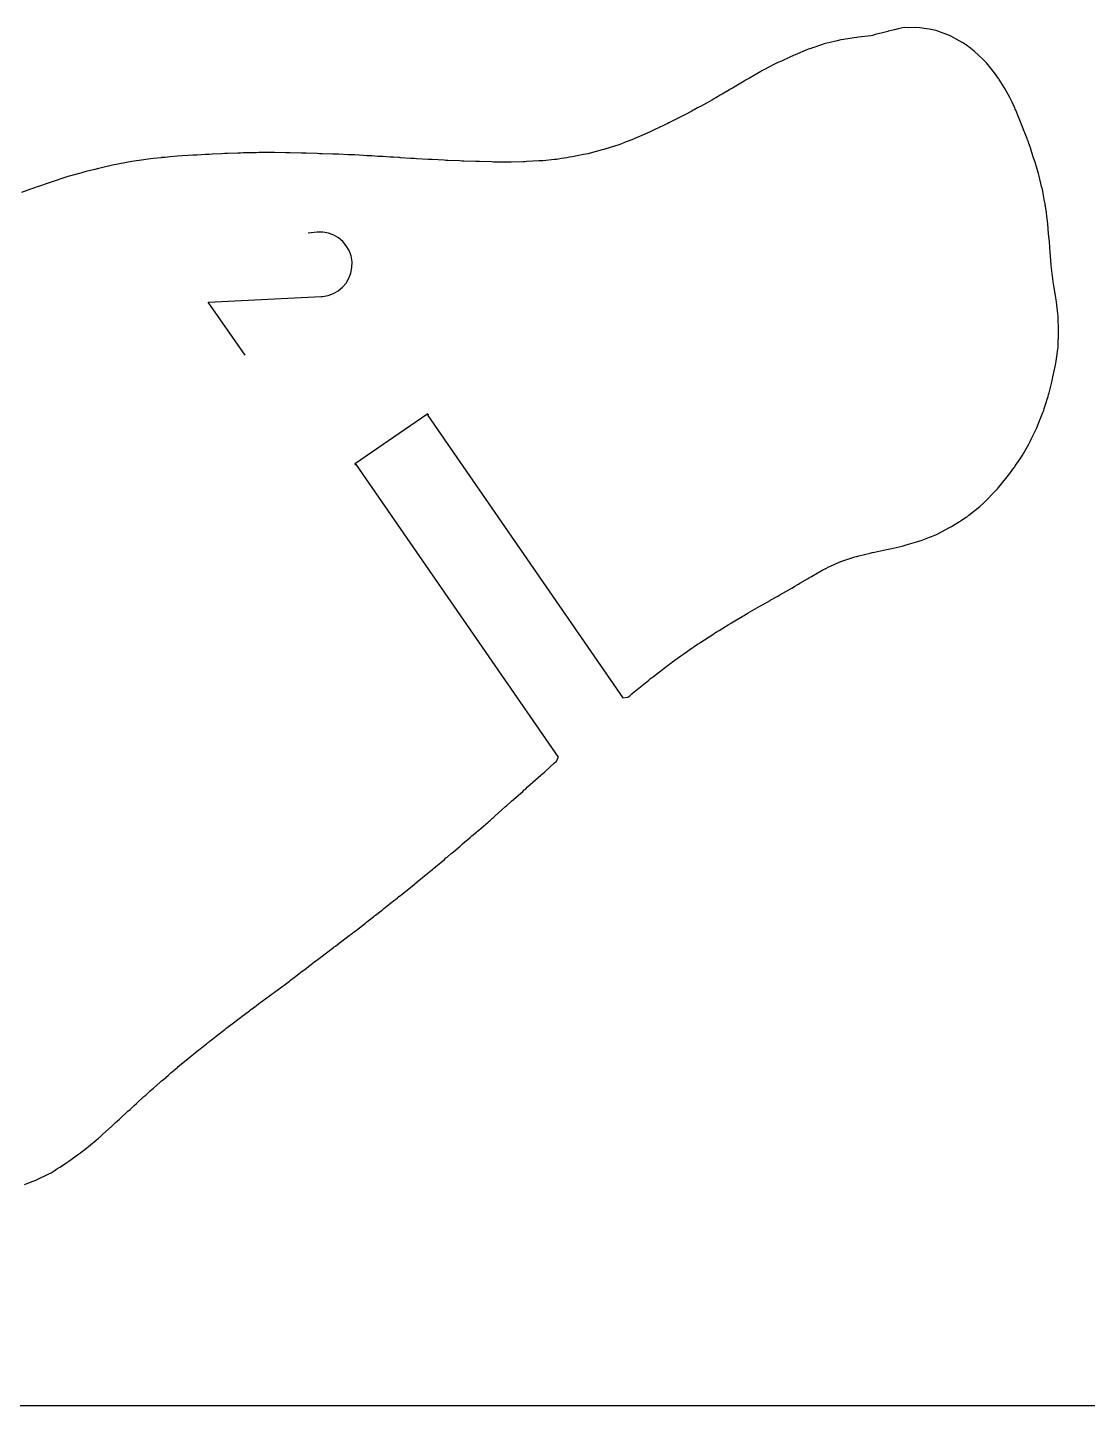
# Model space of a CAD drawing. Extents: x 0 to 600, y 0 to 500.
# Drawn here: x 195.1 to 256.9, y 0 to 80.3 of the extents above; entities that cross this region are included whole.
import ezdxf

# ---------------------------------------------------------------- set-up
doc = ezdxf.new("R2010")
doc.units = 0

msp = doc.modelspace()

# ---------------------------------------------------------------- linework, layer by layer
at = {"layer": 'annotation', "color": 1}
for p, q in [((212.003223, 68.393482), (211.472388, 68.327283)), ((212.343715, 68.390211), (212.003223, 68.393482)), ((212.668663, 68.32855), (212.343715, 68.390211)), ((212.972468, 68.213331), (212.668663, 68.32855)), ((213.249527, 68.04939), (212.972468, 68.213331)), ((213.494241, 67.841559), (213.249527, 68.04939)), ((213.701009, 67.594673), (213.494241, 67.841559)), ((213.864229, 67.313566), (213.701009, 67.594673)), ((213.9783, 67.003071), (213.864229, 67.313566)), ((214.037623, 66.668021), (213.9783, 67.003071)), ((214.033259, 66.328681), (214.037623, 66.668021)), ((214.037623, 66.668021), (214.037623, 66.668021)), ((213.854982, 65.700718), (213.970786, 66.004313)), ((213.970786, 66.004313), (214.033259, 66.328681)), ((213.235334, 64.972571), (213.48248, 65.179047)), ((213.48248, 65.179047), (213.690621, 65.423696)), ((213.690621, 65.423696), (213.854982, 65.700718)), ((205.658655, 64.316895), (212.246144, 64.638425)), ((207.7995, 61.218374), (205.658655, 64.316895)), ((212.246144, 64.638425), (212.246144, 64.638425)), ((212.246144, 64.638425), (212.252744, 64.637929)), ((212.252744, 64.637929), (212.259284, 64.637598)), ((212.259284, 64.637598), (212.265813, 64.637435)), ((212.265813, 64.637435), (212.272383, 64.637444)), ((212.272383, 64.637444), (212.279044, 64.637629)), ((212.279044, 64.637629), (212.285849, 64.637992)), ((212.285849, 64.637992), (212.292847, 64.638537)), ((212.292847, 64.638537), (212.30009, 64.639266)), ((212.30009, 64.639266), (212.307628, 64.640184)), ((212.307628, 64.640184), (212.643132, 64.697339)), ((212.307628, 64.640184), (212.307628, 64.640184)), ((212.643132, 64.697339), (212.95396, 64.810068)), ((212.95396, 64.810068), (213.235334, 64.972571))]:
    msp.add_line(p, q, dxfattribs=at)
at = {"layer": 'boundary', "color": 5}
for p, q in [((246.885672, 80.315787), (246.459826, 80.308737)), ((247.133106, 80.309141), (246.885672, 80.315787)), ((242.310752, 79.543653), (241.827643, 79.431247)), ((242.52955, 79.592061), (242.310752, 79.543653)), ((242.680396, 79.618683), (242.52955, 79.592061)), ((243.29942, 79.711493), (242.680396, 79.618683)), ((243.450264, 79.737054), (243.29942, 79.711493)), ((243.542289, 79.757456), (243.450264, 79.737054)), ((244.262966, 79.837724), (243.542289, 79.757456)), ((244.370975, 79.861571), (244.262966, 79.837724)), ((244.51392, 79.901627), (244.370975, 79.861571)), ((244.942602, 80.016056), (244.51392, 79.901627)), ((245.252886, 80.094553), (244.942602, 80.016056)), ((245.272285, 80.099221), (245.252886, 80.094553)), ((245.291682, 80.10389), (245.272285, 80.099221)), ((245.644583, 80.182391), (245.291682, 80.10389)), ((245.859497, 80.232401), (245.644583, 80.182391)), ((246.212395, 80.313506), (245.859497, 80.232401)), ((246.459826, 80.308737), (246.212395, 80.313506)), ((247.515255, 80.242817), (247.133106, 80.309141)), ((247.671667, 80.217979), (247.515255, 80.242817)), ((248.053813, 80.144245), (247.671667, 80.217979)), ((248.132058, 80.119398), (248.053813, 80.144245)), ((248.210304, 80.094553), (248.132058, 80.119398)), ((248.53686, 79.971866), (248.210304, 80.094553)), ((248.845766, 79.853508), (248.53686, 79.971866)), ((248.97453, 79.79087), (248.845766, 79.853508)), ((249.2452, 79.63493), (248.97453, 79.79087)), ((249.624565, 79.42342), (249.2452, 79.63493)), ((239.855168, 78.719939), (239.767419, 78.688401)), ((240.577333, 79.03448), (239.855168, 78.719939)), ((240.688132, 79.073707), (240.577333, 79.03448)), ((240.786136, 79.100967), (240.688132, 79.073707)), ((240.817554, 79.111554), (240.786136, 79.100967)), ((241.001278, 79.173842), (240.817554, 79.111554)), ((241.271963, 79.267616), (241.001278, 79.173842)), ((241.338161, 79.290549), (241.271963, 79.267616)), ((241.608843, 79.384323), (241.338161, 79.290549)), ((241.827643, 79.431247), (241.608843, 79.384323)), ((249.895235, 79.254505), (249.624565, 79.42342)), ((249.950827, 79.214174), (249.895235, 79.254505)), ((250.006419, 79.173842), (249.950827, 79.214174)), ((250.28399, 78.935129), (250.006419, 79.173842)), ((250.57049, 78.68145), (250.28399, 78.935129)), ((238.626724, 78.162151), (238.076777, 77.866685)), ((238.80751, 78.253131), (238.626724, 78.162151)), ((238.82711, 78.263597), (238.80751, 78.253131)), ((238.846712, 78.274062), (238.82711, 78.263597)), ((239.061611, 78.363432), (238.846712, 78.274062)), ((239.552521, 78.590791), (239.061611, 78.363432)), ((239.767419, 78.688401), (239.552521, 78.590791)), ((250.815945, 78.453031), (250.57049, 78.68145)), ((250.913473, 78.353081), (250.815945, 78.453031)), ((251.011002, 78.253132), (250.913473, 78.353081)), ((251.241411, 77.968971), (251.011002, 78.253132)), ((251.469075, 77.677647), (251.241411, 77.968971)), ((236.89004, 77.197456), (236.199828, 76.784384)), ((237.005287, 77.266025), (236.89004, 77.197456)), ((237.047339, 77.286727), (237.005287, 77.266025)), ((237.089271, 77.31172), (237.047339, 77.286727)), ((237.131323, 77.332421), (237.089271, 77.31172)), ((237.204519, 77.373336), (237.131323, 77.332421)), ((237.852805, 77.752295), (237.204519, 77.373336)), ((237.926001, 77.79321), (237.852805, 77.752295)), ((238.076777, 77.866685), (237.926001, 77.79321)), ((251.717921, 77.348991), (251.469075, 77.677647)), ((251.730752, 77.332421), (251.717921, 77.348991)), ((251.733096, 77.329027), (251.730752, 77.332421)), ((251.736662, 77.32347), (251.733096, 77.329027)), ((251.757827, 77.288296), (251.736662, 77.32347)), ((251.946276, 76.977981), (251.757827, 77.288296)), ((235.490454, 76.368883), (235.234676, 76.22009)), ((235.56126, 76.411711), (235.490454, 76.368883)), ((235.605701, 76.437688), (235.56126, 76.411711)), ((236.040138, 76.689838), (235.605701, 76.437688)), ((236.08458, 76.715815), (236.040138, 76.689838)), ((236.199828, 76.784384), (236.08458, 76.715815)), ((252.070285, 76.766151), (251.946276, 76.977981)), ((252.279562, 76.411711), (252.070285, 76.766151)), ((252.369811, 76.234798), (252.279562, 76.411711)), ((233.982778, 75.529168), (233.911466, 75.491)), ((234.171847, 75.630366), (233.982778, 75.529168)), ((234.243156, 75.668534), (234.171847, 75.630366)), ((234.335626, 75.72031), (234.243156, 75.668534)), ((235.0435, 76.109743), (234.335626, 75.72031)), ((235.163869, 76.177263), (235.0435, 76.109743)), ((235.234676, 76.22009), (235.163869, 76.177263)), ((252.497922, 75.969371), (252.369811, 76.234798)), ((252.657372, 75.635501), (252.497922, 75.969371)), ((252.689355, 75.56325), (252.657372, 75.635501)), ((252.721338, 75.491), (252.689355, 75.56325)), ((232.401738, 74.711047), (232.313625, 74.668782)), ((232.507142, 74.764903), (232.401738, 74.711047)), ((233.201167, 75.112389), (232.507142, 74.764903)), ((233.322445, 75.17417), (233.201167, 75.112389)), ((233.431517, 75.233742), (233.322445, 75.17417)), ((233.829549, 75.446481), (233.431517, 75.233742)), ((233.911466, 75.491), (233.829549, 75.446481)), ((252.861166, 75.150659), (252.721338, 75.491)), ((252.957146, 74.91063), (252.861166, 75.150659)), ((253.094575, 74.570288), (252.957146, 74.91063)), ((230.65678, 73.907077), (230.560314, 73.863014)), ((231.363914, 74.216567), (230.65678, 73.907077)), ((231.481024, 74.269902), (231.363914, 74.216567)), ((231.598247, 74.326283), (231.481024, 74.269902)), ((232.004668, 74.520515), (231.598247, 74.326283)), ((232.108301, 74.570288), (232.004668, 74.520515)), ((232.196411, 74.612555), (232.108301, 74.570288)), ((232.313625, 74.668782), (232.196411, 74.612555)), ((253.194672, 74.315802), (253.094575, 74.570288)), ((253.373685, 73.853317), (253.194672, 74.315802)), ((228.618483, 73.179263), (227.918586, 72.993573)), ((228.718893, 73.206591), (228.618483, 73.179263)), ((228.83414, 73.246537), (228.718893, 73.206591)), ((229.524358, 73.466151), (228.83414, 73.246537)), ((229.639606, 73.506098), (229.524358, 73.466151)), ((229.736268, 73.546065), (229.639606, 73.506098)), ((229.922191, 73.616739), (229.736268, 73.546065)), ((230.003375, 73.649579), (229.922191, 73.616739)), ((230.125065, 73.696215), (230.003375, 73.649579)), ((230.438624, 73.81638), (230.125065, 73.696215)), ((230.560314, 73.863014), (230.438624, 73.81638)), ((253.389109, 73.813603), (253.373685, 73.853317)), ((253.453472, 73.649579), (253.389109, 73.813603)), ((253.485327, 73.565368), (253.453472, 73.649579)), ((253.578077, 73.299363), (253.485327, 73.565368)), ((253.642979, 73.094929), (253.578077, 73.299363)), ((253.758785, 72.728868), (253.642979, 73.094929)), ((200.069908, 72.294345), (199.353972, 72.127783)), ((200.176868, 72.318844), (200.069908, 72.294345)), ((200.292115, 72.341044), (200.176868, 72.318844)), ((200.98233, 72.474635), (200.292115, 72.341044)), ((201.097578, 72.496834), (200.98233, 72.474635)), ((201.212826, 72.51292), (201.097578, 72.496834)), ((201.903041, 72.605168), (201.212826, 72.51292)), ((202.018289, 72.621254), (201.903041, 72.605168)), ((202.152338, 72.636808), (202.018289, 72.621254)), ((202.466061, 72.674934), (202.152338, 72.636808)), ((202.907583, 72.728868), (202.466061, 72.674934)), ((202.923291, 72.730752), (202.907583, 72.728868)), ((202.938999, 72.732636), (202.923291, 72.730752)), ((203.144732, 72.750514), (202.938999, 72.732636)), ((203.423455, 72.774767), (203.144732, 72.750514)), ((203.85971, 72.812508), (203.423455, 72.774767)), ((204.144707, 72.83259), (203.85971, 72.812508)), ((204.495423, 72.85579), (204.144707, 72.83259)), ((204.78042, 72.875459), (204.495423, 72.85579)), ((204.994559, 72.885584), (204.78042, 72.875459)), ((205.486992, 72.909365), (204.994559, 72.885584)), ((205.701131, 72.919529), (205.486992, 72.909365)), ((205.880659, 72.928546), (205.701131, 72.919529)), ((206.442312, 72.959308), (205.880659, 72.928546)), ((206.621841, 72.968446), (206.442312, 72.959308)), ((206.77868, 72.974234), (206.621841, 72.968446)), ((207.385713, 72.995946), (206.77868, 72.974234)), ((207.542552, 73.001715), (207.385713, 72.995946)), ((207.683896, 73.005581), (207.542552, 73.001715)), ((208.321919, 73.017814), (207.683896, 73.005581)), ((208.463263, 73.021574), (208.321919, 73.017814)), ((208.595187, 73.023299), (208.463263, 73.021574)), ((209.252049, 73.029481), (208.595187, 73.023299)), ((209.383973, 73.031185), (209.252049, 73.029481)), ((209.512867, 73.030343), (209.383973, 73.031185)), ((210.17579, 73.020913), (209.512867, 73.030343)), ((210.304684, 73.020067), (210.17579, 73.020913)), ((210.437013, 73.016928), (210.304684, 73.020067)), ((211.093064, 72.999032), (210.437013, 73.016928)), ((211.225393, 72.995921), (211.093064, 72.999032)), ((211.368211, 72.991188), (211.225393, 72.995921)), ((212.003286, 72.969226), (211.368211, 72.991188)), ((212.146104, 72.964514), (212.003286, 72.969226)), ((212.303249, 72.959514), (212.146104, 72.964514)), ((212.909671, 72.93743), (212.303249, 72.959514)), ((213.066815, 72.932501), (212.909671, 72.93743)), ((213.239858, 72.92719), (213.066815, 72.932501)), ((213.814482, 72.906634), (213.239858, 72.92719)), ((213.987526, 72.901417), (213.814482, 72.906634)), ((214.194582, 72.889353), (213.987526, 72.901417)), ((214.701179, 72.858817), (214.194582, 72.889353)), ((214.908235, 72.846885), (214.701179, 72.858817)), ((215.198892, 72.829268), (214.908235, 72.846885)), ((215.538291, 72.808678), (215.198892, 72.829268)), ((215.828947, 72.791071), (215.538291, 72.808678)), ((216.263843, 72.764667), (215.828947, 72.791071)), ((216.457661, 72.752904), (216.263843, 72.764667)), ((216.749658, 72.735181), (216.457661, 72.752904)), ((216.801777, 72.732025), (216.749658, 72.735181)), ((216.853896, 72.728868), (216.801777, 72.732025)), ((217.462619, 72.691975), (216.853896, 72.728868)), ((217.555235, 72.686357), (217.462619, 72.691975)), ((217.670368, 72.679461), (217.555235, 72.686357)), ((217.785616, 72.672587), (217.670368, 72.679461)), ((218.475831, 72.631552), (217.785616, 72.672587)), ((218.591079, 72.624679), (218.475831, 72.631552)), ((218.706326, 72.618339), (218.591079, 72.624679)), ((219.396541, 72.582509), (218.706326, 72.618339)), ((219.511789, 72.57617), (219.396541, 72.582509)), ((219.627037, 72.570249), (219.511789, 72.57617)), ((220.317252, 72.539515), (219.627037, 72.570249)), ((220.4325, 72.533594), (220.317252, 72.539515)), ((220.547748, 72.529491), (220.4325, 72.533594)), ((221.237963, 72.508927), (220.547748, 72.529491)), ((221.35321, 72.504823), (221.237963, 72.508927)), ((221.468458, 72.501014), (221.35321, 72.504823)), ((222.158672, 72.481625), (221.468458, 72.501014)), ((222.273919, 72.477816), (222.158672, 72.481625)), ((222.389168, 72.474407), (222.273919, 72.477816)), ((223.079383, 72.46336), (222.389168, 72.474407)), ((223.19463, 72.459951), (223.079383, 72.46336)), ((223.309877, 72.461956), (223.19463, 72.459951)), ((224.000095, 72.49205), (223.309877, 72.461956)), ((224.115343, 72.494055), (224.000095, 72.49205)), ((224.23059, 72.499563), (224.115343, 72.494055)), ((224.920803, 72.537935), (224.23059, 72.499563)), ((225.036051, 72.543443), (224.920803, 72.537935)), ((225.151299, 72.554237), (225.036051, 72.543443)), ((225.841514, 72.623186), (225.151299, 72.554237)), ((225.956761, 72.63398), (225.841514, 72.623186)), ((226.07234, 72.651643), (225.956761, 72.63398)), ((226.233638, 72.677709), (226.07234, 72.651643)), ((226.548997, 72.728869), (226.233638, 72.677709)), ((226.713236, 72.755563), (226.548997, 72.728869)), ((226.877475, 72.782257), (226.713236, 72.755563)), ((227.149787, 72.834976), (226.877475, 72.782257)), ((227.525872, 72.907773), (227.149787, 72.834976)), ((227.798182, 72.960486), (227.525872, 72.907773)), ((227.918586, 72.993573), (227.798182, 72.960486)), ((253.83783, 72.470099), (253.758785, 72.728868)), ((253.955662, 72.066927), (253.83783, 72.470099)), ((197.299488, 71.570696), (196.609273, 71.343097)), ((197.414736, 71.60801), (197.299488, 71.570696)), ((197.545271, 71.644924), (197.414736, 71.60801)), ((197.916605, 71.748734), (197.545271, 71.644924)), ((198.125626, 71.808158), (197.916605, 71.748734)), ((198.230536, 71.837253), (198.125626, 71.808158)), ((198.335446, 71.866348), (198.230536, 71.837253)), ((198.550386, 71.922514), (198.335446, 71.866348)), ((199.041216, 72.049619), (198.550386, 71.922514)), ((199.256157, 72.105441), (199.041216, 72.049619)), ((199.353972, 72.127783), (199.256157, 72.105441)), ((254.033039, 71.808158), (253.955662, 72.066927)), ((254.075384, 71.647771), (254.033039, 71.808158)), ((254.226275, 71.047834), (254.075384, 71.647771)), ((195.146954, 70.829501), (194.777162, 70.692862)), ((195.302598, 70.887448), (195.146954, 70.829501)), ((195.437956, 70.937035), (195.302598, 70.887448)), ((195.573315, 70.986621), (195.437956, 70.937035)), ((195.714883, 71.034701), (195.573315, 70.986621)), ((196.391064, 71.270202), (195.714883, 71.034701)), ((196.494025, 71.305783), (196.391064, 71.270202)), ((196.609273, 71.343097), (196.494025, 71.305783)), ((254.268005, 70.887447), (254.226275, 71.047834)), ((254.295096, 70.753095), (254.268005, 70.887447)), ((254.377664, 70.284594), (254.295096, 70.753095)), ((254.423525, 70.031176), (254.377664, 70.284594)), ((254.436304, 69.966737), (254.423525, 70.031176)), ((254.446888, 69.904467), (254.436304, 69.966737)), ((254.498793, 69.529764), (254.446888, 69.904467)), ((254.526779, 69.301971), (254.498793, 69.529764)), ((254.557348, 69.046026), (254.526779, 69.301971)), ((254.602551, 68.620272), (254.557348, 69.046026)), ((254.609208, 68.551071), (254.602551, 68.620272)), ((254.652678, 68.125316), (254.609208, 68.551071)), ((254.67622, 67.839399), (254.652678, 68.125316)), ((254.699536, 67.490521), (254.67622, 67.839399)), ((254.721886, 67.204605), (254.699536, 67.490521)), ((254.742333, 66.998898), (254.721886, 67.204605)), ((254.775348, 66.489602), (254.742333, 66.998898)), ((254.793747, 66.283894), (254.775348, 66.489602)), ((254.815531, 66.140995), (254.793747, 66.283894)), ((254.892282, 65.506083), (254.815531, 66.140995)), ((254.912638, 65.363183), (254.892282, 65.506083)), ((254.92831, 65.281119), (254.912638, 65.363183)), ((255.048414, 64.555182), (254.92831, 65.281119)), ((255.070623, 64.442474), (255.048414, 64.555182)), ((255.086691, 64.327226), (255.070623, 64.442474)), ((255.163036, 63.63701), (255.086691, 64.327226)), ((255.179103, 63.521763), (255.163036, 63.63701)), ((255.184341, 63.406515), (255.179103, 63.521763)), ((255.200966, 62.7163), (255.184341, 63.406515)), ((255.206203, 62.601052), (255.200966, 62.7163)), ((255.186601, 61.79559), (255.204765, 62.485804)), ((255.204765, 62.485804), (255.206203, 62.601052)), ((255.064393, 60.874879), (255.16957, 61.565094)), ((255.16957, 61.565094), (255.185163, 61.680342)), ((255.185163, 61.680342), (255.186601, 61.79559)), ((254.886608, 59.954168), (255.02642, 60.644383)), ((255.02642, 60.644383), (255.048799, 60.759631)), ((255.048799, 60.759631), (255.064393, 60.874879)), ((254.658065, 59.026011), (254.837146, 59.727827)), ((254.837146, 59.727827), (254.864228, 59.838921)), ((254.864228, 59.838921), (254.886608, 59.954168)), ((254.531719, 58.597676), (254.599321, 58.813223)), ((254.599321, 58.813223), (254.63225, 58.91821)), ((254.63225, 58.91821), (254.658065, 59.026011)), ((254.022027, 57.192037), (254.298223, 57.882252)), ((254.298223, 57.882252), (254.343121, 57.9975)), ((254.343121, 57.9975), (254.37565, 58.103611)), ((254.37565, 58.103611), (254.470285, 58.401044)), ((254.470285, 58.401044), (254.498793, 58.492689)), ((254.498793, 58.492689), (254.531719, 58.597676)), ((214.240018, 54.917448), (218.391485, 57.785799)), ((218.391485, 57.785799), (218.409391, 57.793544)), ((218.409391, 57.793544), (218.428898, 57.793847)), ((218.428898, 57.793847), (218.447036, 57.786663)), ((218.447036, 57.786663), (218.461044, 57.773085)), ((218.461908, 57.717534), (218.44833, 57.703526)), ((218.44833, 57.703526), (229.825141, 41.237462)), ((218.461044, 57.773085), (218.468789, 57.755179)), ((218.469093, 57.735672), (218.461908, 57.717534)), ((218.468789, 57.755179), (218.469093, 57.735672)), ((253.938081, 56.993293), (253.97713, 57.076789)), ((253.97713, 57.076789), (254.022027, 57.192037)), ((253.563239, 56.202359), (253.578077, 56.23411)), ((253.578077, 56.23411), (253.617127, 56.317607)), ((253.617127, 56.317607), (253.938081, 56.993293)), ((253.081077, 55.350615), (253.474999, 56.040831)), ((253.474999, 56.040831), (253.541265, 56.156078)), ((253.541265, 56.156078), (253.556103, 56.18783)), ((253.556103, 56.18783), (253.563239, 56.202359)), ((214.219255, 54.885301), (214.22644, 54.90344)), ((214.219559, 54.865795), (214.219255, 54.885301)), ((214.227304, 54.847889), (214.219559, 54.865795)), ((214.22644, 54.90344), (214.240018, 54.917448)), ((214.241312, 54.834311), (214.227304, 54.847889)), ((214.25945, 54.827126), (214.241312, 54.834311)), ((214.278957, 54.82743), (214.25945, 54.827126)), ((214.296863, 54.835175), (214.278957, 54.82743)), ((226.074209, 37.789402), (214.296863, 54.835175)), ((252.415075, 54.379555), (252.610567, 54.645648)), ((252.610567, 54.645648), (252.657372, 54.710545)), ((252.657372, 54.710545), (252.691515, 54.760896)), ((252.691515, 54.760896), (252.980667, 55.185018)), ((252.980667, 55.185018), (253.014811, 55.235368)), ((253.014811, 55.235368), (253.081077, 55.350615)), ((251.805104, 53.614665), (252.299827, 54.229849)), ((252.299827, 54.229849), (252.36827, 54.314657)), ((252.36827, 54.314657), (252.415075, 54.379555)), ((250.904557, 52.662618), (251.530974, 53.303647)), ((251.530974, 53.303647), (251.619586, 53.393947)), ((251.619586, 53.393947), (251.646223, 53.424386)), ((251.646223, 53.424386), (251.710025, 53.499417)), ((251.710025, 53.499417), (251.736662, 53.529856)), ((251.736662, 53.529856), (251.805104, 53.614665)), ((249.982846, 51.894947), (250.61822, 52.402429)), ((250.61822, 52.402429), (250.705831, 52.473236)), ((250.705831, 52.473236), (250.733468, 52.498184)), ((250.733468, 52.498184), (250.788309, 52.54737)), ((250.788309, 52.54737), (250.815945, 52.572318)), ((250.815945, 52.572318), (250.904557, 52.662618)), ((249.026155, 51.266073), (249.438036, 51.51987)), ((249.438036, 51.51987), (249.489662, 51.552525)), ((249.489662, 51.552525), (249.553284, 51.596966)), ((249.553284, 51.596966), (249.831613, 51.779699)), ((249.831613, 51.779699), (249.895234, 51.824139)), ((249.895234, 51.824139), (249.982846, 51.894947)), ((247.200685, 50.420547), (247.686058, 50.605092)), ((247.686058, 50.605092), (247.753639, 50.631815)), ((247.753639, 50.631815), (247.801306, 50.651824)), ((247.801306, 50.651824), (248.006146, 50.732273)), ((248.006146, 50.732273), (248.053814, 50.752282)), ((248.053814, 50.752282), (248.169062, 50.814865)), ((248.169062, 50.814865), (248.859282, 51.170834)), ((248.859282, 51.170834), (248.97453, 51.233417)), ((248.97453, 51.233417), (249.026155, 51.266073)), ((244.486222, 49.737946), (245.176435, 49.883921)), ((245.176435, 49.883921), (245.291682, 49.906727)), ((245.291682, 49.906727), (245.406931, 49.935658)), ((245.406931, 49.935658), (246.097148, 50.090465)), ((246.097148, 50.090465), (246.212396, 50.119396)), ((246.212396, 50.119396), (246.327643, 50.155606)), ((246.327643, 50.155606), (247.017858, 50.357614)), ((247.017858, 50.357614), (247.133106, 50.393824)), ((247.133106, 50.393824), (247.200685, 50.420547)), ((241.792173, 48.854792), (242.377237, 49.131993)), ((242.377237, 49.131993), (242.52955, 49.195473)), ((242.52955, 49.195473), (242.644799, 49.227971)), ((242.644799, 49.227971), (243.335016, 49.455477)), ((243.335016, 49.455477), (243.450264, 49.487975)), ((243.450264, 49.487975), (243.56286, 49.513746)), ((243.56286, 49.513746), (244.241344, 49.685334)), ((244.241344, 49.685334), (244.35394, 49.711105)), ((244.35394, 49.711105), (244.356591, 49.711683)), ((244.356591, 49.711683), (244.368322, 49.714562)), ((244.368322, 49.714562), (244.370974, 49.71514)), ((244.370974, 49.71514), (244.486222, 49.737946)), ((240.572919, 48.183218), (240.688132, 48.250867)), ((240.688132, 48.250867), (240.821474, 48.325449)), ((240.821474, 48.325449), (241.478687, 48.703526)), ((241.478687, 48.703526), (241.608843, 48.773644)), ((241.608843, 48.773644), (241.625532, 48.782019)), ((241.625532, 48.782019), (241.642219, 48.790394)), ((241.642219, 48.790394), (241.792173, 48.854792)), ((238.967856, 47.244434), (239.668301, 47.645662)), ((239.668301, 47.645662), (239.767419, 47.702626)), ((239.767419, 47.702626), (239.839365, 47.745218)), ((239.839365, 47.745218), (239.977666, 47.827092)), ((239.977666, 47.827092), (240.049612, 47.869684)), ((240.049612, 47.869684), (240.141887, 47.924309)), ((240.141887, 47.924309), (240.572919, 48.183218)), ((237.120536, 46.191942), (237.810753, 46.587093)), ((237.810753, 46.587093), (237.926001, 46.653561)), ((237.926001, 46.653561), (237.96543, 46.675848)), ((237.96543, 46.675848), (238.410052, 46.926686)), ((238.410052, 46.926686), (238.449481, 46.948973)), ((238.449481, 46.948973), (238.525299, 46.992936)), ((238.525299, 46.992936), (238.770892, 47.13062)), ((238.770892, 47.13062), (238.846711, 47.174583)), ((238.846711, 47.174583), (238.967856, 47.244434)), ((236.155083, 45.620556), (236.770428, 45.986316)), ((236.770428, 45.986316), (236.840933, 46.028263)), ((236.840933, 46.028263), (236.885676, 46.054756)), ((236.885676, 46.054756), (236.960543, 46.09898)), ((236.960543, 46.09898), (237.005287, 46.125473)), ((237.005287, 46.125473), (237.120536, 46.191942)), ((235.054185, 44.943789), (235.163869, 45.014369)), ((235.163869, 45.014369), (235.226158, 45.053137)), ((235.226158, 45.053137), (235.251298, 45.068785)), ((235.251298, 45.068785), (235.313584, 45.107552)), ((235.313584, 45.107552), (235.427128, 45.177114)), ((235.427128, 45.177114), (235.953005, 45.498265)), ((235.953005, 45.498265), (236.08458, 45.578609)), ((236.08458, 45.578609), (236.155083, 45.620556)), ((233.861364, 44.151494), (233.912245, 44.186841)), ((233.912245, 44.186841), (233.976612, 44.230468)), ((233.976612, 44.230468), (234.178789, 44.368)), ((234.178789, 44.368), (234.243156, 44.411626)), ((234.243156, 44.411626), (234.370995, 44.494643)), ((234.370995, 44.494643), (235.054185, 44.943789)), ((232.715904, 43.335157), (233.20221, 43.689719)), ((233.20221, 43.689719), (233.322445, 43.776642)), ((233.322445, 43.776642), (233.373326, 43.811989)), ((233.373326, 43.811989), (233.861364, 44.151494)), ((231.605171, 42.498074), (232.302971, 43.028849)), ((232.302971, 43.028849), (232.401738, 43.103854)), ((232.401738, 43.103854), (232.461441, 43.148025)), ((232.461441, 43.148025), (232.561378, 43.22196)), ((232.561378, 43.22196), (232.621084, 43.26613)), ((232.621084, 43.26613), (232.715904, 43.335157)), ((230.646273, 41.72946), (231.323318, 42.275567)), ((231.323318, 42.275567), (231.409276, 42.34542)), ((231.409276, 42.34542), (231.438566, 42.36913)), ((231.438566, 42.36913), (231.451737, 42.379574)), ((231.451737, 42.379574), (231.481024, 42.403284)), ((231.481024, 42.403284), (231.605171, 42.498074)), ((229.825141, 41.237462), (230.114389, 41.285011)), ((230.114389, 41.285011), (230.217511, 41.372251)), ((230.217511, 41.372251), (230.27921, 41.424709)), ((230.27921, 41.424709), (230.332758, 41.470104)), ((230.332758, 41.470104), (230.506766, 41.614212)), ((230.506766, 41.614212), (230.560314, 41.659607)), ((230.560314, 41.659607), (230.646273, 41.72946)), ((225.927413, 37.535678), (226.074209, 37.789402)), ((225.264718, 36.935237), (225.843004, 37.459615)), ((225.843004, 37.459615), (225.927413, 37.535678)), ((224.270121, 36.049125), (224.886184, 36.595858)), ((224.886184, 36.595858), (225.036051, 36.728718)), ((225.036051, 36.728718), (225.085095, 36.772886)), ((225.085095, 36.772886), (225.089651, 36.776989)), ((225.089651, 36.776989), (225.138692, 36.821157)), ((225.138692, 36.821157), (225.264718, 36.935237)), ((223.337741, 35.221354), (223.983234, 35.795388)), ((223.983234, 35.795388), (224.072599, 35.873975)), ((224.072599, 35.873975), (224.102567, 35.900446)), ((224.102567, 35.900446), (224.108955, 35.906018)), ((224.108955, 35.906018), (224.115343, 35.911589)), ((224.115343, 35.911589), (224.157189, 35.948729)), ((224.157189, 35.948729), (224.270121, 36.049125)), ((222.353101, 34.342015), (222.987148, 34.909403)), ((222.987148, 34.909403), (223.06633, 34.979736)), ((223.06633, 34.979736), (223.102395, 35.011411)), ((223.102395, 35.011411), (223.158564, 35.062963)), ((223.158564, 35.062963), (223.19463, 35.094638)), ((223.19463, 35.094638), (223.337741, 35.221354)), ((221.416783, 33.530929), (221.965444, 34.004211)), ((221.965444, 34.004211), (222.029018, 34.059025)), ((222.029018, 34.059025), (222.080693, 34.10394)), ((222.080693, 34.10394), (222.222245, 34.226768)), ((222.222245, 34.226768), (222.273919, 34.271683)), ((222.273919, 34.271683), (222.353101, 34.342015)), ((220.476649, 32.730003), (220.91148, 33.100735)), ((220.91148, 33.100735), (220.955629, 33.138313)), ((220.955629, 33.138313), (221.026727, 33.198746)), ((221.026727, 33.198746), (221.282112, 33.415681)), ((221.282112, 33.415681), (221.35321, 33.476114)), ((221.35321, 33.476114), (221.416783, 33.530929)), ((219.571563, 31.96115), (219.813845, 32.166855)), ((219.813845, 32.166855), (219.873618, 32.217604)), ((219.873618, 32.217604), (219.940122, 32.273559)), ((219.940122, 32.273559), (220.330875, 32.60721)), ((220.330875, 32.60721), (220.4325, 32.692424)), ((220.4325, 32.692424), (220.476649, 32.730003)), ((218.782264, 31.296892), (218.897291, 31.393236)), ((218.897291, 31.393236), (219.417098, 31.831466)), ((219.417098, 31.831466), (219.511789, 31.910401)), ((219.511789, 31.910401), (219.571563, 31.96115)), ((217.835521, 30.515144), (218.45062, 31.021982)), ((218.45062, 31.021982), (218.591079, 31.137349)), ((218.591079, 31.137349), (218.653087, 31.189094)), ((218.653087, 31.189094), (218.720257, 31.245148)), ((218.720257, 31.245148), (218.782264, 31.296892)), ((216.749658, 29.637202), (216.885544, 29.746538)), ((216.885544, 29.746538), (217.534305, 30.270508)), ((217.534305, 30.270508), (217.660915, 30.371229)), ((217.660915, 30.371229), (217.667089, 30.376182)), ((217.667089, 30.376182), (217.668728, 30.377491)), ((217.668728, 30.377491), (217.670368, 30.378801)), ((217.670368, 30.378801), (217.678767, 30.385712)), ((217.678767, 30.385712), (217.835521, 30.515144)), ((215.828947, 28.91229), (215.889969, 28.960341)), ((215.889969, 28.960341), (216.457557, 29.407423)), ((216.457557, 29.407423), (216.518578, 29.455474)), ((216.518578, 29.455474), (216.572805, 29.498247)), ((216.572805, 29.498247), (216.695431, 29.594427)), ((216.695431, 29.594427), (216.749658, 29.637202)), ((214.29103, 27.710659), (214.813739, 28.115847)), ((214.813739, 28.115847), (214.908235, 28.188581)), ((214.908235, 28.188581), (214.976479, 28.242114)), ((214.976479, 28.242114), (215.281302, 28.481228)), ((215.281302, 28.481228), (215.349546, 28.534761)), ((215.349546, 28.534761), (215.409396, 28.581775)), ((215.409396, 28.581775), (215.732866, 28.836935)), ((215.732866, 28.836935), (215.828947, 28.91229)), ((213.191627, 26.869257), (213.876575, 27.392291)), ((213.876575, 27.392291), (213.987526, 27.475964)), ((213.987526, 27.475964), (214.057587, 27.530151)), ((214.057587, 27.530151), (214.096009, 27.559867)), ((214.096009, 27.559867), (214.166069, 27.614053)), ((214.166069, 27.614053), (214.29103, 27.710659)), ((212.220027, 26.133363), (212.885106, 26.637442)), ((212.885106, 26.637442), (212.95903, 26.69334)), ((212.95903, 26.69334), (213.000354, 26.724418)), ((213.000354, 26.724418), (213.025492, 26.74344)), ((213.025492, 26.74344), (213.066815, 26.774519)), ((213.066815, 26.774519), (213.191627, 26.869257)), ((211.301831, 25.43648), (211.666733, 25.714411)), ((211.666733, 25.714411), (211.743171, 25.772629)), ((211.743171, 25.772629), (211.797065, 25.813089)), ((211.797065, 25.813089), (212.05483, 26.009115)), ((212.05483, 26.009115), (212.146103, 26.077465)), ((212.146103, 26.077465), (212.220027, 26.133363)), ((210.534452, 24.851922), (210.656553, 24.944435)), ((210.656553, 24.944435), (211.136102, 25.31106)), ((211.136102, 25.31106), (211.225393, 25.37826)), ((211.225393, 25.37826), (211.301831, 25.43648)), ((209.508199, 24.082349), (210.149498, 24.562093)), ((210.149498, 24.562093), (210.304684, 24.677196)), ((210.304684, 24.677196), (210.38332, 24.736995)), ((210.38332, 24.736995), (210.455815, 24.792123)), ((210.455815, 24.792123), (210.534452, 24.851922)), ((208.370412, 23.240957), (208.463263, 23.309983)), ((208.463263, 23.309983), (208.594548, 23.406928)), ((208.594548, 23.406928), (209.227916, 23.874594)), ((209.227916, 23.874594), (209.232621, 23.878024)), ((209.232621, 23.878024), (209.304646, 23.931208)), ((209.304646, 23.931208), (209.34431, 23.960503)), ((209.34431, 23.960503), (209.383973, 23.989798)), ((209.383973, 23.989798), (209.502059, 24.07772)), ((209.502059, 24.07772), (209.508199, 24.082349)), ((206.971432, 22.185649), (207.449288, 22.549563)), ((207.449288, 22.549563), (207.542552, 22.619928)), ((207.542552, 22.619928), (207.625105, 22.682029)), ((207.625105, 22.682029), (207.9792, 22.948396)), ((207.9792, 22.948396), (208.061754, 23.010498)), ((208.061754, 23.010498), (208.119999, 23.053871)), ((208.119999, 23.053871), (208.370412, 23.240957)), ((205.852984, 21.318299), (206.469546, 21.800896)), ((206.469546, 21.800896), (206.621841, 21.918641)), ((206.621841, 21.918641), (206.704508, 21.981954)), ((206.704508, 21.981954), (206.762638, 22.026474)), ((206.762638, 22.026474), (206.845305, 22.08979)), ((206.845305, 22.08979), (206.971432, 22.185649)), ((204.909534, 20.568622), (205.551501, 21.082116)), ((205.551501, 21.082116), (205.618458, 21.134397)), ((205.618458, 21.134397), (205.662032, 21.16908)), ((205.662032, 21.16908), (205.681582, 21.184269)), ((205.681582, 21.184269), (205.70113, 21.199459)), ((205.70113, 21.199459), (205.767692, 21.251209)), ((205.767692, 21.251209), (205.852984, 21.318299)), ((203.910804, 19.748752), (204.463699, 20.206101)), ((204.463699, 20.206101), (204.514793, 20.248366)), ((204.514793, 20.248366), (204.578947, 20.300902)), ((204.578947, 20.300902), (204.716267, 20.413023)), ((204.716267, 20.413023), (204.78042, 20.465559)), ((204.78042, 20.465559), (204.909534, 20.568622)), ((203.330867, 19.257572), (203.411849, 19.327656)), ((203.411849, 19.327656), (203.476443, 19.382282)), ((203.476443, 19.382282), (203.762926, 19.624842)), ((203.762926, 19.624842), (203.859709, 19.706487)), ((203.859709, 19.706487), (203.910804, 19.748752)), ((202.362965, 18.406948), (202.464988, 18.496484)), ((202.464988, 18.496484), (202.851996, 18.843157)), ((202.851996, 18.843157), (202.938999, 18.918441)), ((202.938999, 18.918441), (203.019981, 18.988525)), ((203.019981, 18.988525), (203.330867, 19.257572)), ((201.46657, 17.594061), (201.911408, 18.000133)), ((201.911408, 18.000133), (202.018289, 18.095332)), ((202.018289, 18.095332), (202.101557, 18.170612)), ((202.101557, 18.170612), (202.279696, 18.331665)), ((202.279696, 18.331665), (202.362965, 18.406948)), ((200.478671, 16.691294), (200.971805, 17.143952)), ((200.971805, 17.143952), (201.097578, 17.256841)), ((201.097578, 17.256841), (201.182505, 17.334456)), ((201.182505, 17.334456), (201.263659, 17.408622)), ((201.263659, 17.408622), (201.348585, 17.486234)), ((201.348585, 17.486234), (201.46657, 17.594061)), ((199.491518, 15.791981), (200.02905, 16.282402)), ((200.02905, 16.282402), (200.176868, 16.413489)), ((200.176868, 16.413489), (200.259919, 16.489507)), ((200.259919, 16.489507), (200.34297, 16.565524)), ((200.34297, 16.565524), (200.478671, 16.691294)), ((198.455811, 14.917539), (199.118155, 15.46795)), ((199.118155, 15.46795), (199.256157, 15.578842)), ((199.256157, 15.578842), (199.293705, 15.611827)), ((199.293705, 15.611827), (199.331253, 15.644817)), ((199.331253, 15.644817), (199.491518, 15.791981)), ((197.528314, 14.236585), (198.093289, 14.642502)), ((198.093289, 14.642502), (198.206867, 14.724103)), ((198.206867, 14.724103), (198.246071, 14.752841)), ((198.246071, 14.752841), (198.257941, 14.761605)), ((198.257941, 14.761605), (198.335446, 14.818406)), ((198.335446, 14.818406), (198.455811, 14.917539)), ((196.621807, 13.645868), (196.750743, 13.724984)), ((196.750743, 13.724984), (196.878525, 13.803392)), ((196.878525, 13.803392), (197.013415, 13.891367)), ((197.013415, 13.891367), (197.334202, 14.10342)), ((197.334202, 14.10342), (197.414736, 14.154982)), ((197.414736, 14.154982), (197.528314, 14.236585)), ((194.947526, 12.882685), (195.150856, 12.96019)), ((195.150856, 12.96019), (195.450563, 13.06982)), ((195.450563, 13.06982), (195.573315, 13.114923)), ((195.573315, 13.114923), (195.677724, 13.165811)), ((195.677724, 13.165811), (196.368108, 13.507511)), ((196.368108, 13.507511), (196.494025, 13.56746)), ((196.494025, 13.56746), (196.621807, 13.645868))]:
    msp.add_line(p, q, dxfattribs=at)
at = {"layer": 'frame', "color": 5}
msp.add_line((0, 0), (600, 0), dxfattribs=at)

doc.saveas('drawing.dxf')
